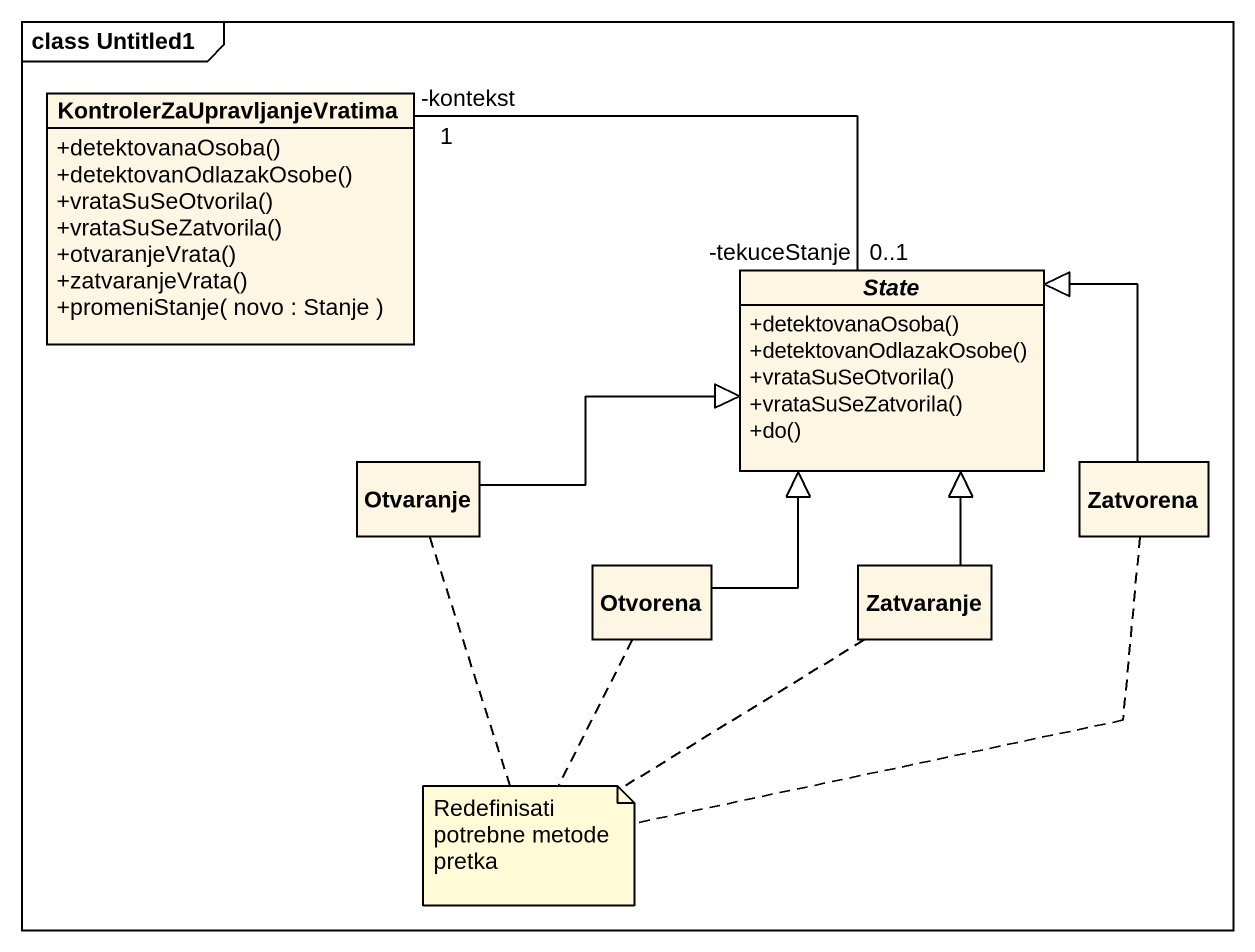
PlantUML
@startuml
mainframe class Untitled1
hide circle
hide empty members
skinparam classAttributeIconSize 0
class "KontrolerZaUpravljanjeVratima" as KontrolerZaUpravljanjeVratim {
  +detektovanaOsoba()
  +detektovanOdlazakOsobe()
  +vrataSuSeOtvorila()
  +vrataSuSeZatvorila()
  +otvaranjeVrata()
  +zatvaranjeVrata()
  +promeniStanje( novo : Stanje )
}
abstract class "State" as State_ {
  +detektovanaOsoba()
  +detektovanOdlazakOsobe()
  +vrataSuSeOtvorila()
  +vrataSuSeZatvorila()
  +do()
}
class Otvaranje
class Zatvorena
class Otvorena
class Zatvaranje
KontrolerZaUpravljanjeVratim "1\n-kontekst" -right- "0..1\n-tekuceStanje" State_
Otvaranje -right-|> State_
Zatvorena -left-|> State_
Otvorena -up-|> State_
Zatvaranje -up-|> State_
note as N1
  Redefinisati potrebne metode pretka
end note
N1 .. Otvaranje
N1 .. Otvorena
N1 .. Zatvaranje
N1 .. Zatvorena
@enduml
